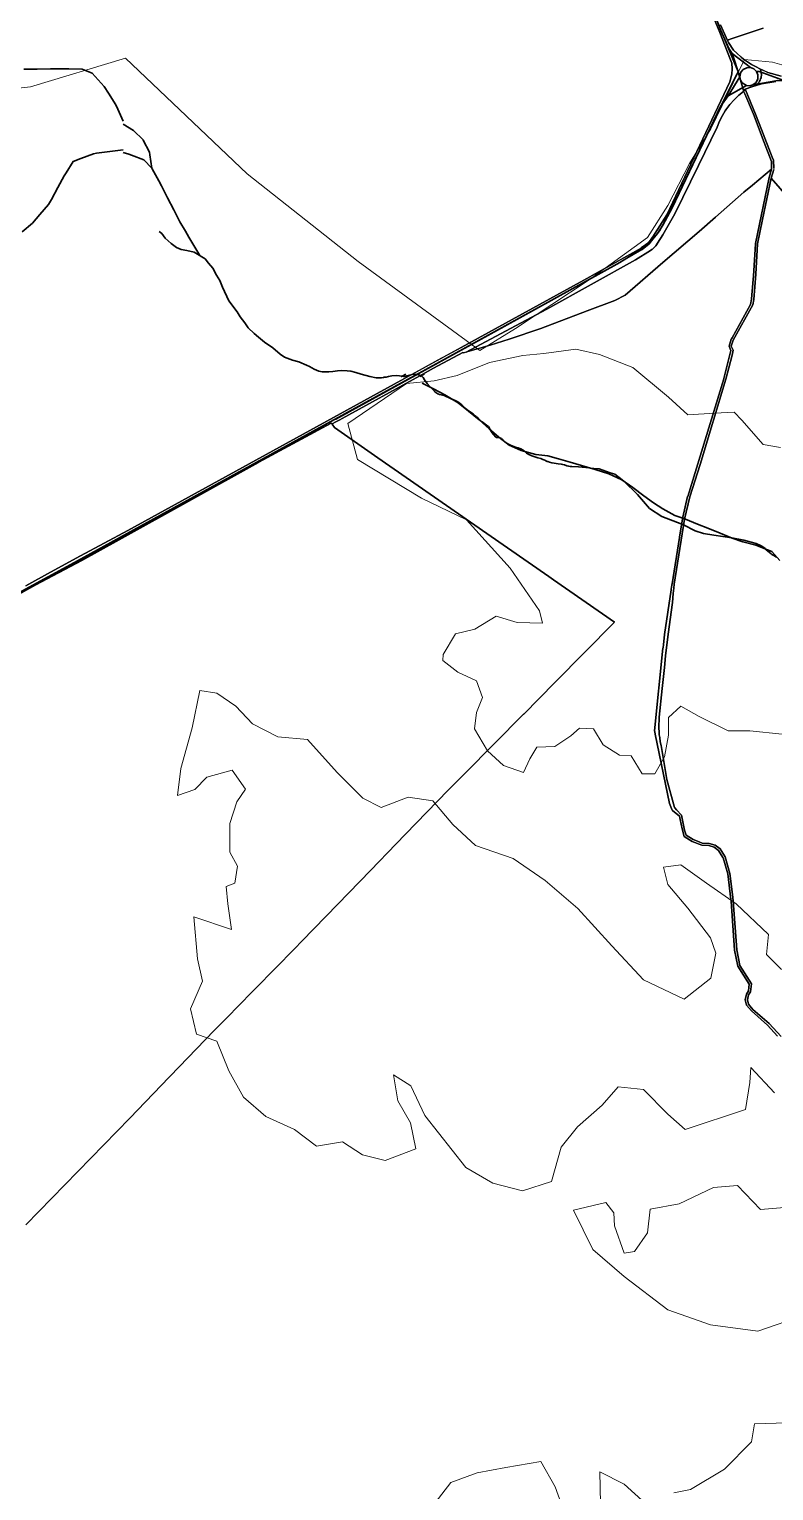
# Model space of a CAD drawing. Header units: metres. Extents: x 3 to 1005126, y 39 to 4383651.
# Drawn here: x 483783 to 485165, y 4357827 to 4360541 of the extents above; entities that cross this region are included whole.
import ezdxf

# ---------------------------------------------------------------- set-up
doc = ezdxf.new("R2010")
doc.units = ezdxf.units.M
doc.header["$MEASUREMENT"] = 0
doc.layers.add('50', color=7, linetype='Continuous', lineweight=9, true_color=0xc9f2cf)
doc.layers.add('Habitats_5_km_Cala_Blava', color=7, linetype='Continuous', lineweight=9, true_color=0xe7f7d0)
for name, color, linetype, lineweight in [('Carreteras_5_km_Cala_Blava', 2, 'Continuous', 30), ('Red_hidrologica_Provisional_5_km_Cala_Blava', 4, 'Continuous', 30), ('Rios_5_km_Cala_Blava', 4, 'Continuous', 30)]:
    doc.layers.add(name, color=color, linetype=linetype, lineweight=lineweight)
doc.layers.add('TM_Llucmajor', color=7, linetype='Continuous')

msp = doc.modelspace()

# ---------------------------------------------------------------- linework, layer by layer
at = {"layer": '50'}
msp.add_lwpolyline([(485214, 4360465.6), (485162.3, 4360480.4), (485110.4, 4360484.9), (485047.5, 4360356.2), (485008.4, 4360292), (484967.8, 4360213.8), (484930.1, 4360154.7), (484819.8, 4360074.9), (484685.3, 4359985.4), (484619.2, 4359944.8), (484393.2, 4360109.8), (484186.8, 4360273), (483961.4, 4360487.9), (483784.9, 4360434.5), (483466.4, 4360398.9)], dxfattribs=at)
at = {"layer": 'Carreteras_5_km_Cala_Blava'}
for p, q in [((485087.1, 4360496.5, 71.1), (485101.6, 4360453, 70.6)), ((485121.3, 4360470.1, 70.5), (485087.1, 4360496.5, 71.1)), ((485101.6, 4360453, 70.6), (485079.7, 4360417.4, 70.2)), ((485079.7, 4360417.4, 70.2), (485114.2, 4360436.9, 70.3)), ((484351.6, 4359817.5, 68.7), (484349.4, 4359816.3, 68.8))]:
    msp.add_line(p, q, dxfattribs=at)
for points in [[(484970.5, 4360753.8, 74.3), (484973.1, 4360750.6, 74.2), (484987.4, 4360732.7, 74), (485007.4, 4360690.7, 73.1), (485066.3, 4360539.1, 71.9), (485081.3, 4360505.3, 71.2), (485087.1, 4360496.5, 71.1)], [(485121.3, 4360470.1, 70.5), (485114.4, 4360469.8, 70.6), (485107.7, 4360466.3, 70.7), (485103.7, 4360461.5, 70.7), (485101.6, 4360453, 70.6)], [(485132.5, 4360463.1, 70.4), (485127.7, 4360467.6, 70.5), (485121.3, 4360470.1, 70.5)], [(485101.6, 4360453, 70.6), (485102.8, 4360446.9, 70.5), (485106.2, 4360441.6, 70.5), (485114.2, 4360436.9, 70.3)], [(485125.8, 4360437.9, 70.2), (485131.8, 4360442.6, 70.3), (485135.1, 4360449.4, 70.4), (485135.3, 4360456.4, 70.4), (485132.5, 4360463.1, 70.4)], [(485125.8, 4360437.9, 70.2), (485172, 4360446.4, 70.1), (485185.1, 4360445.6, 70)], [(485185.1, 4360445.6, 70), (485137.5, 4360462.8, 70.4), (485132.5, 4360463.1, 70.4)], [(485079.7, 4360417.4, 70.2), (485066, 4360398, 70.1), (484976.2, 4360209.5, 70.7), (484958.8, 4360177.6, 70.8), (484948.7, 4360162, 70.9), (484917.6, 4360132.2, 71), (484879, 4360107.9, 71), (484664, 4359989.6, 69.9), (484351.6, 4359817.5, 68.7)], [(485114.2, 4360436.9, 70.3), (485119.9, 4360436.4, 70.2), (485125.8, 4360437.9, 70.2)], [(484349.4, 4359816.3, 68.8), (483872.9, 4359553.7, 75.4), (483792, 4359510.1, 75.4), (483740.5, 4359482.3, 75.4), (483683.5, 4359450.3, 75.8), (483664.8, 4359437.4, 75.8), (483649.7, 4359423.8, 75.7), (483382.5, 4359105.1, 71.6)]]:
    msp.add_polyline3d(points, dxfattribs=at)
at = {"layer": 'Habitats_5_km_Cala_Blava'}
for points in [[(485180, 4359232.3), (485120, 4359238.3), (485080, 4359238.3), (485026, 4359265.3), (484992, 4359284.3), (484969, 4359263.3), (484969, 4359230.3), (484962, 4359190.3), (484944, 4359158.3), (484920, 4359158.3), (484900, 4359192.3), (484878, 4359193.3), (484848, 4359212.3), (484830, 4359242.3), (484804, 4359243.3), (484788, 4359229.3), (484758, 4359209.3), (484725, 4359208.3), (484712, 4359186.3), (484700, 4359161.3), (484663, 4359174.3), (484633, 4359201.3), (484609, 4359242.3), (484613, 4359272.3), (484624, 4359300.3), (484613, 4359331.3), (484578, 4359347.3), (484550, 4359369.3), (484551, 4359380.3), (484574, 4359418.3), (484610, 4359427.3), (484649, 4359451.3), (484688, 4359439.3), (484735, 4359438.3), (484730, 4359461.3), (484675, 4359540.3), (484594, 4359630.3), (484511, 4359670.3), (484392, 4359742.3), (484374, 4359809.3), (484483, 4359883.3), (484534, 4359888.3), (484577, 4359898.3), (484637, 4359922.3), (484699, 4359935.3), (484738, 4359939.3), (484797, 4359947.3), (484841, 4359937.3), (484903, 4359913.3), (484969, 4359858.3), (485005, 4359825.3), (485055, 4359828.3), (485091, 4359830.3), (485105, 4359815.3), (485145, 4359770.3), (485177, 4359764.3)], [(485166, 4358566.3), (485122, 4358613.3), (485120, 4358585.3), (485112, 4358535.3), (485000, 4358498.3), (484968, 4358526.3), (484923, 4358572.3), (484876, 4358577.3), (484846, 4358543.3), (484800, 4358503.3), (484770, 4358465.3), (484752, 4358401.3), (484698, 4358384.3), (484643, 4358398.3), (484593, 4358427.3), (484517, 4358524.3), (484491, 4358579.3), (484459, 4358599.3), (484467, 4358551.3), (484490, 4358510.3), (484500, 4358462.3), (484443, 4358440.3), (484401, 4358451.3), (484364, 4358475.3), (484316, 4358467.3), (484275, 4358498.3), (484222, 4358522.3), (484180, 4358558.3), (484153, 4358607.3), (484131, 4358662.3), (484092.9, 4358675.3), (484081.9, 4358722.3), (484104, 4358773.3), (484095, 4358815.3), (484088, 4358893.3), (484158, 4358869.3), (484151, 4358917.3), (484148, 4358949.3), (484164, 4358955.3), (484169, 4358987.3), (484155, 4359013.3), (484155, 4359066.3), (484168, 4359106.3), (484184, 4359130.3), (484159, 4359165.3), (484112, 4359152.3), (484090, 4359129.3), (484058, 4359118.3), (484064, 4359168.3), (484085, 4359244.3), (484099, 4359313.3), (484131, 4359308.3), (484166, 4359284.3), (484197, 4359251.3), (484244, 4359227.3), (484299, 4359222.3), (484354, 4359161.3), (484402, 4359113.3), (484436, 4359096.3), (484486, 4359115.3), (484532, 4359108.3), (484569, 4359064.3), (484611, 4359025.3), (484681, 4359001.3), (484740, 4358960.3), (484801, 4358908.3), (484864, 4358839.3), (484923, 4358776.3), (484998, 4358740.3), (485048, 4358779.3), (485057, 4358825.3), (485047, 4358854.3), (485005, 4358909.3), (484968, 4358953.3), (484960, 4358985.3), (484992, 4358989.3), (485040, 4358955.3), (485095, 4358917.3), (485155, 4358860.3), (485151, 4358823.3), (485179, 4358795.3)], [(485221, 4358153.3), (485135, 4358123.3), (485047, 4358135.3), (484968, 4358163.3), (484887, 4358225.3), (484829, 4358275.3), (484793, 4358348.3), (484853, 4358362.3), (484868, 4358343.3), (484869, 4358319.3), (484887, 4358268.3), (484906, 4358271.3), (484930, 4358306.3), (484935, 4358350.3), (484989, 4358360.3), (485053, 4358390.3), (485097, 4358394.3), (485140, 4358349.3), (485207, 4358355.3)], [(484979, 4357823.3), (485010, 4357829.3), (485073, 4357867.3), (485123, 4357918.3), (485129, 4357951.3), (485189, 4357953.3)], [(484532, 4357799.3), (484565, 4357842.3), (484614, 4357860.3), (484667, 4357870.3), (484732, 4357881.3), (484759, 4357834.3), (484778, 4357781.3)], [(484843, 4357803.3), (484842, 4357862.3), (484887, 4357839.3), (484946, 4357785.3)]]:
    msp.add_lwpolyline(points, dxfattribs=at)
at = {"layer": 'Red_hidrologica_Provisional_5_km_Cala_Blava'}
for p, q in [((484474.9, 4359897), (484473.2, 4359896)), ((484481.6, 4359900.6), (484474.9, 4359897)), ((484507.5, 4359896.4), (484510, 4359897.8)), ((484510, 4359897.8), (484516, 4359901.2))]:
    msp.add_line(p, q, dxfattribs=at)
for points in [[(483772.3, 4360467.2), (483797, 4360467.4), (483822, 4360467.7), (483847, 4360467.9), (483856.1, 4360467.7), (483881.1, 4360467.2), (483899.1, 4360459.9), (483904.9, 4360453.6), (483921.8, 4360435.2), (483929.9, 4360422.3), (483943.2, 4360401.1), (483946.8, 4360393.2), (483957.2, 4360370.4)], [(483956.9, 4360365.2), (483976, 4360353.1), (483993.8, 4360336.2), (483994.2, 4360335.3), (484005.8, 4360313.1), (484006.5, 4360307.8), (484010, 4360283.1)], [(483956.8, 4360317.5), (483932, 4360314.2), (483907.2, 4360311), (483901.8, 4360310.2), (483878.5, 4360301.2), (483864.4, 4360295.8), (483851, 4360274.7), (483847.5, 4360269.2), (483835.6, 4360247.3), (483823.6, 4360225.3), (483818.5, 4360216.1), (483802.2, 4360197.1), (483788.4, 4360181.1), (483769.3, 4360164.8)], [(483956.7, 4360312.7), (483967.2, 4360309.6), (483972.2, 4360307.7), (483995.5, 4360298.5), (484010, 4360283.1)], [(484099, 4360121.2), (484079, 4360155.3), (484072.5, 4360166.3), (484062.3, 4360183.7), (484050.9, 4360205.9), (484039.5, 4360228.2), (484028, 4360250.4), (484023.1, 4360260.1), (484010.7, 4360281.8), (484010, 4360283.1)], [(484023.6, 4360165.9), (484028.6, 4360162.1), (484035, 4360153.4), (484046, 4360143.3), (484056.1, 4360136), (484064.4, 4360132.3), (484074.9, 4360130.4), (484088.7, 4360127.2), (484108.9, 4360114.9), (484115.5, 4360106.9), (484123.1, 4360097.9), (484130, 4360084.6), (484136.4, 4360074.9), (484141.4, 4360062.6), (484152.9, 4360037.1), (484168.3, 4360016.5), (484174.2, 4360007.5), (484182.7, 4359995.8), (484189.1, 4359987.1), (484199.9, 4359976.5), (484208.4, 4359969.2), (484219, 4359960.3), (484235, 4359949.7), (484248.3, 4359937.8), (484256.3, 4359932.5), (484271.3, 4359927), (484283.2, 4359923.8), (484297.4, 4359917.6), (484302.7, 4359915.3), (484311.2, 4359909.8), (484319.9, 4359906.4), (484326.3, 4359905.2), (484332, 4359905.2), (484338.7, 4359905.2), (484346, 4359905.7), (484354.5, 4359907), (484363, 4359907.3), (484372.9, 4359907), (484379.3, 4359906.6), (484388.5, 4359903.8), (484398.8, 4359900.6), (484414.6, 4359896.3), (484426.3, 4359894), (484432.3, 4359894), (484436.4, 4359894), (484439.9, 4359894.6), (484441.7, 4359894.9), (484443.1, 4359895.1), (484443.3, 4359895.1), (484445.1, 4359895.3), (484449.5, 4359896.5), (484455.9, 4359897.6), (484464.4, 4359898.3), (484469.7, 4359897.9), (484474.9, 4359897)], [(484474.9, 4359897), (484474.9, 4359896.9), (484477.2, 4359896.7), (484479.5, 4359896.7), (484483.4, 4359897.6), (484493.1, 4359900.2), (484499, 4359900.6), (484502.4, 4359900.2), (484504.3, 4359899.9), (484508.9, 4359898.6), (484510, 4359897.8)], [(484510, 4359897.8), (484511.9, 4359896.5), (484513.7, 4359894.7), (484516.5, 4359890.3), (484521.5, 4359883.6), (484527, 4359877.2), (484530.9, 4359872.9), (484534.8, 4359869), (484535.6, 4359868.2)], [(484535.6, 4359868.2), (484537.1, 4359866.7), (484537.2, 4359866.6), (484539.2, 4359865.5)], [(484539.2, 4359865.5), (484541.2, 4359864.4), (484544.2, 4359863), (484552.7, 4359860.9), (484566, 4359855.2), (484573.3, 4359852), (484578.2, 4359849.2), (484585.7, 4359843.7), (484591.7, 4359837.8), (484597.7, 4359832.7), (484602.7, 4359829.7), (484606.6, 4359827), (484611.9, 4359822.3), (484612.5, 4359821.9), (484613.5, 4359821.1), (484616.6, 4359818.6), (484617.8, 4359817.3), (484622, 4359813), (484623.1, 4359812.2), (484634.1, 4359804.4), (484635, 4359803.4), (484636, 4359801.8), (484637, 4359800), (484640.5, 4359793.4), (484641.8, 4359791.7), (484644.3, 4359788.6), (484648.9, 4359783.6), (484649.7, 4359783.2), (484651, 4359783), (484653.7, 4359782.9), (484656, 4359782.6), (484657.2, 4359782.1), (484659, 4359781), (484660.7, 4359779.6), (484662.9, 4359777.5), (484666.1, 4359774.8), (484669.3, 4359772.4), (484671.2, 4359771.4), (484676, 4359769.2), (484685.1, 4359765.3), (484687.7, 4359764.4), (484690.2, 4359763.9), (484693.5, 4359762.9), (484695, 4359762.2), (484699.3, 4359759.8), (484701.5, 4359758.3), (484702.4, 4359757.3), (484705.6, 4359754.1), (484706.7, 4359753.4), (484708.7, 4359752.4), (484715.7, 4359749.3)], [(484715.7, 4359749.3), (484719.3, 4359747.9), (484726.6, 4359745.5), (484732, 4359744), (484736, 4359742.6), (484739.4, 4359741.1), (484741.2, 4359740.1), (484744, 4359738.7), (484745.2, 4359738.4), (484748.5, 4359737.4), (484752.8, 4359736.3), (484756.7, 4359735.5), (484764.1, 4359734.4), (484770, 4359733.8), (484772.7, 4359733.2), (484775.9, 4359732.2), (484780.2, 4359730.7), (484784.1, 4359729.7), (484786.8, 4359729.2), (484789.7, 4359729), (484802.2, 4359728.5), (484816, 4359727.7), (484818.1, 4359727.3), (484827.6, 4359725.9), (484828.8, 4359725.9), (484830.4, 4359725.9), (484839.6, 4359725), (484840.2, 4359724.9), (484861, 4359717.7), (484869.6, 4359714.8), (484877.6, 4359708.6), (484886.2, 4359701.9), (484911.9, 4359677.1), (484934, 4359651.3), (484957, 4359636.6), (484972.6, 4359630.2), (484991, 4359623.7), (484994.5, 4359622), (484995.8, 4359621.4), (484996.9, 4359620.8), (485018.6, 4359609.9), (485034.2, 4359604.9), (485053.6, 4359601.6), (485086.7, 4359597), (485108.8, 4359592.4), (485129.7, 4359586.8), (485131, 4359586.4), (485131.7, 4359586.1), (485141.5, 4359582.2), (485142.5, 4359581.5), (485148.5, 4359576.9), (485150.7, 4359574.8), (485159.5, 4359567), (485161.2, 4359565.9), (485164.4, 4359564.2), (485169.4, 4359561)]]:
    msp.add_lwpolyline(points, dxfattribs=at)
at = {"layer": 'Rios_5_km_Cala_Blava'}
msp.add_polyline3d([(484512.1, 4359884, 66.4), (484533, 4359873.8, 65.3), (484554.2, 4359862.6, 65.1), (484578.6, 4359847.5, 65), (484597.9, 4359832.3, 64.2), (484617.9, 4359816, 62.9), (484636.5, 4359799.5, 62.4), (484654.5, 4359783.6, 62), (484673.4, 4359769, 61.5), (484695.4, 4359759, 61.8), (484722.8, 4359751.6, 62.2), (484745.1, 4359749.3, 62.5), (484764.7, 4359743.4, 62.3), (484786.9, 4359737.2, 61.7), (484807.5, 4359731.4, 61.3), (484833, 4359723.8, 61.2), (484858.3, 4359715.9, 61.4), (484882.3, 4359704.6, 61.4), (484902.8, 4359690.2, 61.3), (484923.2, 4359675, 61.2), (484941.6, 4359662.1, 61), (484958.6, 4359650.7, 60.9), (484980.7, 4359638.2, 60.9), (484999.5, 4359632, 60.8), (485000.1, 4359631.8, 60.8), (485000.9, 4359631.5, 60.8), (485023.1, 4359622, 60.4), (485042.5, 4359614.7, 60.1), (485065.3, 4359605.2, 59.9), (485087.4, 4359596.2, 59.6), (485107.2, 4359589.6, 58.9), (485131, 4359583.1, 57.4), (485153.1, 4359574.5, 56.9), (485160.7, 4359571.2, 56.3), (485175.9, 4359554.6, 56.2)], dxfattribs=at)
at = {"layer": 'TM_Llucmajor', "linetype": 'Continuous', "flags": 128}
for points in [[(485045.4, 4360589.7), (485096.7, 4360466.4), (485098.6, 4360461.9), (485095.7, 4360456.8), (485074.5, 4360414.9), (485009.1, 4360281.1), (484972.1, 4360203.6), (484959.4, 4360179.5), (484953.5, 4360168.7), (484948.6, 4360162), (484940.2, 4360151.2), (484933, 4360142.9), (484920.2, 4360132.3), (484872.2, 4360104.2), (484544.1, 4359923.7), (484308.7, 4359794.7), (483859.4, 4359547.4), (483683.4, 4359451.9)], [(485042.7, 4360587.1), (485064.5, 4360535), (485084.3, 4360484.8), (485086.7, 4360478.6), (485087.2, 4360468.1), (485086.7, 4360457.7), (485082.8, 4360443.6), (484966, 4360196.8), (484939.9, 4360155.7), (484939.7, 4360155.4), (484932.5, 4360145.4), (484918.4, 4360135.1), (484918.3, 4360135), (484811.9, 4360075.3), (484584.2, 4359950.5), (484459.7, 4359882.3), (483965.3, 4359610.3), (483877.8, 4359563.5), (483822.2, 4359532.8), (483776.1, 4359507.4)], [(483776.1, 4359507.4), (483822.2, 4359532.8), (483877.8, 4359563.5), (483965.3, 4359610.3), (484459.7, 4359882.3), (484541.6, 4359927.1), (484584.2, 4359950.5), (484811.9, 4360075.3), (484918.3, 4360135), (484918.4, 4360135.1), (484932.5, 4360145.4), (484939.7, 4360155.4), (484939.9, 4360155.7), (484966, 4360196.8), (485082.8, 4360443.6), (485086.7, 4360457.7), (485087.2, 4360468.1), (485086.7, 4360478.6), (485084.3, 4360484.8), (485064.5, 4360535), (485042.7, 4360587.1)], [(485065.8, 4360549.7), (485078.6, 4360520.7), (485080.5, 4360516.4), (485089.9, 4360502.7), (485096.1, 4360496.6), (485104.1, 4360489.4), (485108.4, 4360485.6), (485123.5, 4360475.9), (485131.9, 4360471.5), (485138.5, 4360468.1), (485139.3, 4360467.7), (485139.8, 4360466.7), (485139.9, 4360466.3), (485140.6, 4360464.2), (485140.8, 4360463.6), (485141.2, 4360462.1), (485141.5, 4360459.9), (485141.7, 4360457.7), (485141.6, 4360455.5), (485141.3, 4360453.3), (485140.9, 4360451.1), (485140.2, 4360449), (485139.4, 4360446.9), (485138.4, 4360444.9), (485137.2, 4360443.1), (485135.8, 4360441.3), (485134.3, 4360439.7), (485132.7, 4360438.2), (485130.9, 4360436.9), (485129.6, 4360436.1), (485123.7, 4360434.1), (485111.8, 4360429.9), (485108.7, 4360426.2), (485108.3, 4360427.3), (485108.1, 4360427.7), (485098.6, 4360461.9), (485098.6, 4360461.9), (485096.7, 4360466.4), (485045.4, 4360589.7)], [(485144.6, 4360543.6), (485126.3, 4360537.2), (485083.9, 4360522.6), (485081, 4360521.6), (485080.8, 4360521.5), (485078.6, 4360520.7), (485065.8, 4360549.7)], [(485178.3, 4360454), (485153.8, 4360461.2), (485138.5, 4360468.1), (485131.9, 4360471.5), (485131.9, 4360471.5), (485123.5, 4360475.9), (485108.4, 4360485.6), (485104.1, 4360489.4), (485096.1, 4360496.6), (485089.9, 4360502.7), (485080.5, 4360516.4), (485078.6, 4360520.7), (485080.8, 4360521.5), (485081, 4360521.6), (485083.9, 4360522.6), (485126.3, 4360537.2), (485144.6, 4360543.6)], [(485168.6, 4360444.3), (485142, 4360440.1), (485129.6, 4360436.1), (485129.6, 4360436.1), (485130.9, 4360436.9), (485132.7, 4360438.2), (485134.3, 4360439.7), (485135.8, 4360441.3), (485137.2, 4360443.1), (485138.4, 4360444.9), (485139.4, 4360446.9), (485140.2, 4360449), (485140.9, 4360451.1), (485141.3, 4360453.3), (485141.6, 4360455.5), (485141.7, 4360457.7), (485141.5, 4360459.9), (485141.2, 4360462.1), (485140.8, 4360463.6), (485140.6, 4360464.2), (485139.9, 4360466.3), (485139.8, 4360466.7), (485139.3, 4360467.7), (485153.8, 4360461.2), (485178.3, 4360454)], [(483683.4, 4359451.9), (483859.4, 4359547.4), (484308.7, 4359794.7), (484544.1, 4359923.7), (484872.2, 4360104.2), (484920.2, 4360132.3), (484933, 4360142.9), (484940.2, 4360151.2), (484948.6, 4360162), (484953.5, 4360168.7), (484959.4, 4360179.5), (484972.1, 4360203.6), (485009.1, 4360281.1), (485074.5, 4360414.9), (485095.7, 4360456.8), (485098.6, 4360461.9), (485108.1, 4360427.7), (485108.3, 4360427.3), (485108.7, 4360426.2), (485108.5, 4360426), (485099.6, 4360418.8), (485090.8, 4360410.5), (485082.8, 4360401.4), (485075.6, 4360391.7), (485074.3, 4360389.8), (485069.3, 4360381.4), (485063.9, 4360370.5), (485059.4, 4360359.3), (485024.9, 4360288.5), (484981, 4360198.3), (484958.5, 4360159.4), (484948.5, 4360143.8), (484946.7, 4360140.8), (484945.7, 4360139.4), (484944.6, 4360138), (484942.2, 4360135.5), (484939.7, 4360133.1), (484938.5, 4360132.2), (484935.5, 4360130.3), (484907.7, 4360113.2), (484743.5, 4360021.4), (484675.8, 4359985.5), (484593.6, 4359941.9), (484588.2, 4359940.4), (484587.2, 4359941.3), (484533.2, 4359911.7), (484507.3, 4359897.4), (484363.2, 4359818.4), (484359.3, 4359816.2), (484351.6, 4359812), (484345.1, 4359808.4), (484344.8, 4359808.2), (484344.3, 4359808.9), (484343, 4359809.8), (484208.8, 4359737.1), (484207.9, 4359736.6), (483949.2, 4359593.2), (483879.9, 4359555), (483795, 4359509.7), (483702.1, 4359458.4)], [(485164.6, 4360282.6), (485164.1, 4360298), (485161.8, 4360303.9), (485141.9, 4360355.3), (485130.9, 4360383.7), (485112.2, 4360429.1), (485111.8, 4360429.9), (485123.7, 4360434.1), (485142, 4360440.1), (485168.6, 4360444.3)], [(485171.7, 4358671.7), (485153.1, 4358692), (485153, 4358692.1), (485123, 4358718.4), (485113.7, 4358729.2), (485111.6, 4358738.6), (485114.1, 4358749.6), (485117.5, 4358755.3), (485117.6, 4358755.4), (485119.2, 4358767.8), (485097.6, 4358801.1), (485091.9, 4358831.4), (485085.5, 4358922.1), (485085.5, 4358922.3), (485085.1, 4358925.5), (485079.2, 4358972.7), (485070.4, 4359002.7), (485070.3, 4359002.9), (485061.8, 4359016.2), (485053.8, 4359022.3), (485044, 4359025.4), (485030.9, 4359025.8), (485013.2, 4359033), (484998.5, 4359042.1), (484994.3, 4359056.4), (484994.3, 4359056.5), (484990.7, 4359074), (484989.5, 4359079.7), (484976.4, 4359090.7), (484975.9, 4359091.2), (484972.1, 4359100.6), (484970.9, 4359103.7), (484944.5, 4359232.5), (484943.6, 4359236.7), (484943.3, 4359238.5), (484943.3, 4359238.7), (484958.9, 4359392), (484959, 4359392.4), (484959.6, 4359398.6), (484961.5, 4359416.8), (484961.5, 4359417.2), (484974, 4359500.1), (484974.3, 4359502.2), (484974.6, 4359504.3), (484975.4, 4359509.5), (484975.7, 4359511.2), (484989.4, 4359597.3), (484989.5, 4359597.8), (484994.9, 4359632.2), (484995.5, 4359634.6), (484995.6, 4359635.1), (485004.7, 4359673.4), (485004.8, 4359673.7), (485071.6, 4359892.4), (485071.6, 4359892.6), (485084.9, 4359945), (485081.9, 4359952.6), (485085.7, 4359965.7), (485086.1, 4359966.6), (485087.2, 4359968.5), (485121.5, 4360030.3), (485123.4, 4360040.3), (485123.4, 4360040.4), (485126.3, 4360076.8), (485126.4, 4360077), (485126.7, 4360083), (485130.4, 4360143), (485130.4, 4360143.2), (485156, 4360266.2), (485160.6, 4360281.3), (485160.3, 4360295.6), (485146.7, 4360330.7), (485146.7, 4360330.8), (485126.9, 4360383.6), (485126.9, 4360383.8), (485110.7, 4360421.6), (485108.7, 4360426.2), (485111.8, 4360429.9), (485111.8, 4360429.9), (485112.2, 4360429.1), (485130.9, 4360383.7), (485141.9, 4360355.3), (485161.8, 4360303.9), (485164.1, 4360298), (485164.6, 4360282.6)], [(483776.3, 4358321.3), (483969, 4358519.4), (484042.3, 4358595.5), (484043.9, 4358597.1), (484126.1, 4358681.8), (484155.6, 4358711.9), (484166, 4358722.5), (484275.5, 4358834.4), (484288.8, 4358847.8), (484355.5, 4358916.7), (484415.8, 4358979.1), (484463.7, 4359028.5), (484480.9, 4359046.3), (484560, 4359128), (484560, 4359128), (484561.3, 4359129.3), (484591.4, 4359159.1), (484700.2, 4359269.2), (484700.5, 4359269.6), (484758.1, 4359328), (484868.8, 4359440.5), (484755.8, 4359519), (484747.3, 4359525), (484631.9, 4359605.1), (484429.7, 4359745.6), (484349, 4359801.6), (484344.8, 4359808.2), (484345.1, 4359808.4), (484351.6, 4359812), (484359.3, 4359816.2), (484363.2, 4359818.4), (484507.3, 4359897.4), (484533.2, 4359911.7), (484587.2, 4359941.3), (484587.2, 4359941.3), (484588.2, 4359940.4), (484638.3, 4359954.9), (484673.5, 4359965.9), (484731.9, 4359985.8), (484818.2, 4360018.5), (484869.3, 4360037.8), (484888.8, 4360047.2), (484958.9, 4360108), (485025.8, 4360166), (485056.7, 4360192.6), (485109, 4360238.5), (485125.1, 4360252), (485160.6, 4360281.7), (485160.6, 4360281.3), (485156, 4360266.2), (485130.4, 4360143.2), (485130.4, 4360143), (485126.7, 4360083), (485126.4, 4360077), (485126.3, 4360076.8), (485123.4, 4360040.4), (485123.4, 4360040.3), (485121.5, 4360030.3), (485087.2, 4359968.5), (485086.1, 4359966.6), (485085.7, 4359965.7), (485081.9, 4359952.6), (485084.9, 4359945), (485071.6, 4359892.6), (485071.6, 4359892.4), (485004.8, 4359673.7), (485004.7, 4359673.4), (484995.6, 4359635.1), (484995.5, 4359634.6), (484994.9, 4359632.2), (484989.5, 4359597.8), (484989.4, 4359597.3), (484975.7, 4359511.2), (484975.4, 4359509.5), (484974.6, 4359504.3), (484974.3, 4359502.2), (484974, 4359500.1), (484961.5, 4359417.2), (484961.5, 4359416.8), (484959.6, 4359398.6), (484959, 4359392.4), (484958.9, 4359392), (484943.3, 4359238.7), (484943.3, 4359238.5), (484943.6, 4359236.7), (484944.5, 4359232.5), (484970.9, 4359103.7), (484972.1, 4359100.6), (484975.9, 4359091.2), (484976.4, 4359090.7), (484989.5, 4359079.7), (484990.7, 4359074), (484994.3, 4359056.5), (484994.3, 4359056.4), (484998.5, 4359042.1), (485013.2, 4359033), (485030.9, 4359025.8), (485044, 4359025.4), (485053.8, 4359022.3), (485061.8, 4359016.2), (485070.3, 4359002.9), (485070.4, 4359002.7), (485079.2, 4358972.7), (485085.1, 4358925.5), (485085.5, 4358922.3), (485085.5, 4358922.1), (485091.9, 4358831.4), (485097.6, 4358801.1), (485119.2, 4358767.8), (485117.6, 4358755.4), (485117.5, 4358755.3), (485114.1, 4358749.6), (485111.6, 4358738.6), (485113.7, 4358729.2), (485123, 4358718.4), (485153, 4358692.1), (485153.1, 4358692), (485171.7, 4358671.7)], [(485164.7, 4360280.6), (485159.5, 4360265), (485143.7, 4360188.1), (485134.4, 4360142.6), (485131.3, 4360086.6), (485127.4, 4360039.6), (485125.5, 4360029.4), (485089, 4359964.1), (485085.7, 4359952.7), (485089.1, 4359945.3), (485087.2, 4359936.1), (485081, 4359912.3), (485075.4, 4359891.2), (485028, 4359733.1), (485008.9, 4359672.7), (484999.1, 4359631.5), (484979.6, 4359511.1), (484978.9, 4359503.2), (484978, 4359493.5), (484976.4, 4359476.6), (484968.4, 4359418.1), (484963.8, 4359378), (484961.9, 4359355.9), (484957.6, 4359317), (484951.7, 4359264.1), (484951.2, 4359244.3), (484951.6, 4359235.8), (484952, 4359230.9), (484952.8, 4359225.8), (484954, 4359217.7), (484955.4, 4359211.2), (484966.3, 4359147.9), (484980.6, 4359096.1), (484981.1, 4359095.2), (484984, 4359091.6), (484993.2, 4359081.8), (484998.2, 4359057.3), (484999.1, 4359054.2), (485001.9, 4359044.7), (485015, 4359036.6), (485025.8, 4359032.2), (485031.8, 4359029.8), (485044.6, 4359029.3), (485055.8, 4359025.9), (485064.8, 4359019), (485074.1, 4359004.4), (485083.2, 4358973.5), (485088, 4358934.4), (485089.5, 4358922.5), (485095.9, 4358831.9), (485101.4, 4358802.6), (485123.3, 4358768.6), (485121.4, 4358753.8), (485117.6, 4358748), (485116, 4358738.7), (485117.4, 4358730.8), (485125.7, 4358721), (485155.8, 4358695), (485178.5, 4358670.6)], [(485251.6, 4360159.6), (485159.5, 4360265), (485164.7, 4360280.6)], [(485178.5, 4358670.6), (485155.8, 4358695), (485125.7, 4358721), (485117.4, 4358730.8), (485116, 4358738.7), (485117.6, 4358748), (485121.4, 4358753.8), (485123.3, 4358768.6), (485101.4, 4358802.6), (485095.9, 4358831.9), (485089.5, 4358922.5), (485088, 4358934.4), (485083.2, 4358973.5), (485074.1, 4359004.4), (485064.8, 4359019), (485055.8, 4359025.9), (485044.6, 4359029.3), (485031.8, 4359029.8), (485025.8, 4359032.2), (485015, 4359036.6), (485001.9, 4359044.7), (484999.1, 4359054.2), (484998.2, 4359057.3), (484993.2, 4359081.8), (484984, 4359091.6), (484981.1, 4359095.2), (484980.6, 4359096.1), (484966.3, 4359147.9), (484955.4, 4359211.2), (484954, 4359217.7), (484952.8, 4359225.8), (484952, 4359230.9), (484951.6, 4359235.8), (484951.2, 4359244.3), (484951.7, 4359264.1), (484957.6, 4359317), (484961.9, 4359355.9), (484963.8, 4359378), (484968.4, 4359418.1), (484976.4, 4359476.6), (484978, 4359493.5), (484978.9, 4359503.2), (484979.6, 4359511.1), (484999.1, 4359631.5), (485008.9, 4359672.7), (485028, 4359733.1), (485075.4, 4359891.2), (485081, 4359912.3), (485087.2, 4359936.1), (485089.1, 4359945.3), (485085.7, 4359952.7), (485089, 4359964.1), (485125.5, 4360029.4), (485127.4, 4360039.6), (485131.3, 4360086.6), (485134.4, 4360142.6), (485143.7, 4360188.1), (485159.5, 4360265), (485251.6, 4360159.6)], [(483702.1, 4359458.4), (483795, 4359509.7), (483879.9, 4359555), (483949.2, 4359593.2), (484207.9, 4359736.6), (484208.8, 4359737.1), (484343, 4359809.8), (484344.3, 4359808.9), (484344.8, 4359808.2), (484349, 4359801.6), (484429.7, 4359745.6), (484631.9, 4359605.1), (484747.3, 4359525), (484755.8, 4359519), (484868.8, 4359440.5), (484758.1, 4359328), (484700.5, 4359269.6), (484700.2, 4359269.2), (484591.4, 4359159.1), (484561.3, 4359129.3), (484560, 4359128), (484480.9, 4359046.3), (484463.7, 4359028.5), (484415.8, 4358979.1), (484355.5, 4358916.7), (484288.8, 4358847.8), (484275.5, 4358834.4), (484166, 4358722.5), (484155.6, 4358711.9), (484126.1, 4358681.8), (484043.9, 4358597.1), (484042.3, 4358595.5), (483969, 4358519.4), (483776.3, 4358321.3)]]:
    msp.add_lwpolyline(points, dxfattribs=at)
msp.add_lwpolyline([(484593.6, 4359941.9), (484675.8, 4359985.5), (484743.5, 4360021.4), (484907.7, 4360113.2), (484935.5, 4360130.3), (484938.5, 4360132.2), (484939.7, 4360133.1), (484942.2, 4360135.5), (484944.6, 4360138), (484945.7, 4360139.4), (484946.7, 4360140.8), (484948.5, 4360143.8), (484958.5, 4360159.4), (484981, 4360198.3), (485024.9, 4360288.5), (485059.4, 4360359.3), (485063.9, 4360370.5), (485069.3, 4360381.4), (485074.3, 4360389.8), (485075.6, 4360391.7), (485082.8, 4360401.4), (485090.8, 4360410.5), (485099.6, 4360418.8), (485108.5, 4360426), (485108.7, 4360426.2), (485110.7, 4360421.6), (485126.9, 4360383.8), (485126.9, 4360383.6), (485146.7, 4360330.8), (485146.7, 4360330.7), (485160.3, 4360295.6), (485160.6, 4360281.7), (485125.1, 4360252), (485109, 4360238.5), (485056.7, 4360192.6), (485025.8, 4360166), (484958.9, 4360108), (484888.8, 4360047.2), (484869.3, 4360037.8), (484818.2, 4360018.5), (484731.9, 4359985.8), (484673.5, 4359965.9), (484638.3, 4359954.9), (484593.6, 4359941.9)], close=True, dxfattribs=at)

doc.saveas('drawing.dxf')
